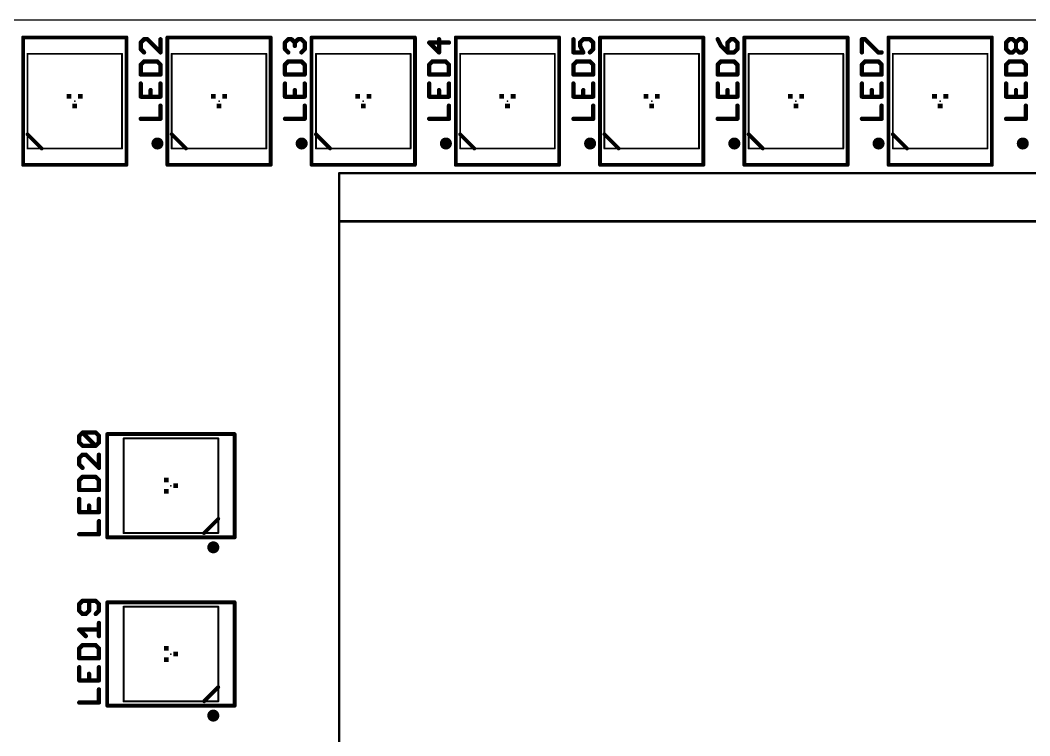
# Model space of a CAD drawing. Extents: x 43 to 243, y 16 to 92.
# Drawn here: x 87.6 to 140.9, y 53.8 to 91.6 of the extents above; entities that cross this region are included whole.
import ezdxf

# ---------------------------------------------------------------- set-up
doc = ezdxf.new("R2010")
doc.units = 0
for name, color, linetype in [('20', 7, 'CONTINUOUS'), ('21', 253, 'CONTINUOUS'), ('23', 7, 'CONTINUOUS'), ('25', 253, 'CONTINUOUS'), ('51', 253, 'CONTINUOUS')]:
    doc.layers.add(name, color=color, linetype=linetype)

# ---------------------------------------------------------------- blocks, each defined once
blk = doc.blocks.new('RECT')
blk.add_solid([(-0.5, -0.5), (0.5, -0.5), (-0.5, 0.5), (0.5, 0.5)])

msp = doc.modelspace()

# ---------------------------------------------------------------- linework, layer by layer
at = {"layer": '20'}
msp.add_line((243.18, 91.59), (43.18, 91.59), dxfattribs=at)
at = {"layer": '21'}
for points, const_width in [([(87.757, 83.947), (87.757, 90.678)], 0.2032), ([(87.757, 90.678), (93.218, 90.678)], 0.2032), ([(93.218, 90.678), (93.218, 83.947)], 0.2032), ([(95.377, 83.947), (95.377, 90.678)], 0.2032), ([(95.377, 90.678), (100.838, 90.678)], 0.2032), ([(100.838, 90.678), (100.838, 83.947)], 0.2032), ([(102.997, 83.947), (102.997, 90.678)], 0.2032), ([(102.997, 90.678), (108.458, 90.678)], 0.2032), ([(108.458, 90.678), (108.458, 83.947)], 0.2032), ([(110.617, 83.947), (110.617, 90.678)], 0.2032), ([(110.617, 90.678), (116.078, 90.678)], 0.2032), ([(116.078, 90.678), (116.078, 83.947)], 0.2032), ([(118.237, 83.947), (118.237, 90.678)], 0.2032), ([(118.237, 90.678), (123.698, 90.678)], 0.2032), ([(123.698, 90.678), (123.698, 83.947)], 0.2032), ([(125.857, 83.947), (125.857, 90.678)], 0.2032), ([(125.857, 90.678), (131.318, 90.678)], 0.2032), ([(131.318, 90.678), (131.318, 83.947)], 0.2032), ([(133.477, 83.947), (133.477, 90.678)], 0.2032), ([(133.477, 90.678), (138.938, 90.678)], 0.2032), ([(138.938, 90.678), (138.938, 83.947)], 0.2032), ([(93.218, 83.947), (87.757, 83.947)], 0.2032), ([(100.838, 83.947), (95.377, 83.947)], 0.2032), ([(108.458, 83.947), (102.997, 83.947)], 0.2032), ([(116.078, 83.947), (110.617, 83.947)], 0.2032), ([(123.698, 83.947), (118.237, 83.947)], 0.2032), ([(131.318, 83.947), (125.857, 83.947)], 0.2032), ([(138.938, 83.947), (133.477, 83.947)], 0.2032), ([(104.4575, 83.5025), (104.4575, 17.4625)], 0.127), ([(104.4575, 83.5025), (183.1975, 83.5025)], 0.127), ([(183.1975, 80.9625), (104.4575, 80.9625)], 0.127), ([(104.4575, 80.9625), (104.4575, 20.0025)], 0.127), ([(92.202, 69.723), (98.933, 69.723)], 0.2032), ([(92.202, 64.262), (92.202, 69.723)], 0.2032), ([(98.933, 69.723), (98.933, 64.262)], 0.2032), ([(98.933, 64.262), (92.202, 64.262)], 0.2032), ([(92.202, 60.833), (98.933, 60.833)], 0.2032), ([(92.202, 55.372), (92.202, 60.833)], 0.2032), ([(98.933, 60.833), (98.933, 55.372)], 0.2032), ([(98.933, 55.372), (92.202, 55.372)], 0.2032)]:
    msp.add_lwpolyline(points, dxfattribs=dict(at, const_width=const_width))
for points, const_width in [([(87.8078, 90.678, 1), (87.7062, 90.678)], 0.1016), ([(87.757, 90.7288, 1), (87.757, 90.6272)], 0.1016), ([(93.2688, 90.678, 1), (93.1672, 90.678)], 0.1016), ([(93.218, 90.6272, 1), (93.218, 90.7288)], 0.1016), ([(95.4278, 90.678, 1), (95.3262, 90.678)], 0.1016), ([(95.377, 90.7288, 1), (95.377, 90.6272)], 0.1016), ([(100.8888, 90.678, 1), (100.7872, 90.678)], 0.1016), ([(100.838, 90.6272, 1), (100.838, 90.7288)], 0.1016), ([(103.0478, 90.678, 1), (102.9462, 90.678)], 0.1016), ([(102.997, 90.7288, 1), (102.997, 90.6272)], 0.1016), ([(108.5088, 90.678, 1), (108.4072, 90.678)], 0.1016), ([(108.458, 90.6272, 1), (108.458, 90.7288)], 0.1016), ([(110.6678, 90.678, 1), (110.5662, 90.678)], 0.1016), ([(110.617, 90.7288, 1), (110.617, 90.6272)], 0.1016), ([(116.1288, 90.678, 1), (116.0272, 90.678)], 0.1016), ([(116.078, 90.6272, 1), (116.078, 90.7288)], 0.1016), ([(118.2878, 90.678, 1), (118.1862, 90.678)], 0.1016), ([(118.237, 90.7288, 1), (118.237, 90.6272)], 0.1016), ([(123.7488, 90.678, 1), (123.6472, 90.678)], 0.1016), ([(123.698, 90.6272, 1), (123.698, 90.7288)], 0.1016), ([(125.9078, 90.678, 1), (125.8062, 90.678)], 0.1016), ([(125.857, 90.7288, 1), (125.857, 90.6272)], 0.1016), ([(131.3688, 90.678, 1), (131.2672, 90.678)], 0.1016), ([(131.318, 90.6272, 1), (131.318, 90.7288)], 0.1016), ([(133.5278, 90.678, 1), (133.4262, 90.678)], 0.1016), ([(133.477, 90.7288, 1), (133.477, 90.6272)], 0.1016), ([(138.9888, 90.678, 1), (138.8872, 90.678)], 0.1016), ([(138.938, 90.6272, 1), (138.938, 90.7288)], 0.1016), ([(94.8535, 84.9158, 1), (94.8535, 85.2332, 1), (94.8535, 84.9158)], 0.3175), ([(102.4735, 84.9158, 1), (102.4735, 85.2332, 1), (102.4735, 84.9158)], 0.3175), ([(110.0935, 84.9158, 1), (110.0935, 85.2332, 1), (110.0935, 84.9158)], 0.3175), ([(117.7135, 84.9158, 1), (117.7135, 85.2332, 1), (117.7135, 84.9158)], 0.3175), ([(125.3335, 84.9158, 1), (125.3335, 85.2332, 1), (125.3335, 84.9158)], 0.3175), ([(132.9535, 84.9158, 1), (132.9535, 85.2332, 1), (132.9535, 84.9158)], 0.3175), ([(140.5735, 84.9158, 1), (140.5735, 85.2332, 1), (140.5735, 84.9158)], 0.3175), ([(87.757, 83.9978, 1), (87.757, 83.8962)], 0.1016), ([(87.7062, 83.947, 1), (87.8078, 83.947)], 0.1016), ([(93.1672, 83.947, 1), (93.2688, 83.947)], 0.1016), ([(93.218, 83.8962, 1), (93.218, 83.9978)], 0.1016), ([(95.377, 83.9978, 1), (95.377, 83.8962)], 0.1016), ([(95.3262, 83.947, 1), (95.4278, 83.947)], 0.1016), ([(100.7872, 83.947, 1), (100.8888, 83.947)], 0.1016), ([(100.838, 83.8962, 1), (100.838, 83.9978)], 0.1016), ([(102.997, 83.9978, 1), (102.997, 83.8962)], 0.1016), ([(102.9462, 83.947, 1), (103.0478, 83.947)], 0.1016), ([(108.4072, 83.947, 1), (108.5088, 83.947)], 0.1016), ([(108.458, 83.8962, 1), (108.458, 83.9978)], 0.1016), ([(110.617, 83.9978, 1), (110.617, 83.8962)], 0.1016), ([(110.5662, 83.947, 1), (110.6678, 83.947)], 0.1016), ([(116.0272, 83.947, 1), (116.1288, 83.947)], 0.1016), ([(116.078, 83.8962, 1), (116.078, 83.9978)], 0.1016), ([(118.237, 83.9978, 1), (118.237, 83.8962)], 0.1016), ([(118.1862, 83.947, 1), (118.2878, 83.947)], 0.1016), ([(123.6472, 83.947, 1), (123.7488, 83.947)], 0.1016), ([(123.698, 83.8962, 1), (123.698, 83.9978)], 0.1016), ([(125.857, 83.9978, 1), (125.857, 83.8962)], 0.1016), ([(125.8062, 83.947, 1), (125.9078, 83.947)], 0.1016), ([(131.2672, 83.947, 1), (131.3688, 83.947)], 0.1016), ([(131.318, 83.8962, 1), (131.318, 83.9978)], 0.1016), ([(133.477, 83.9978, 1), (133.477, 83.8962)], 0.1016), ([(133.4262, 83.947, 1), (133.5278, 83.947)], 0.1016), ([(138.8872, 83.947, 1), (138.9888, 83.947)], 0.1016), ([(138.938, 83.8962, 1), (138.938, 83.9978)], 0.1016), ([(104.4575, 83.5343, 1), (104.4575, 83.4707)], 0.0635), ([(104.4893, 83.5025, 1), (104.4258, 83.5025)], 0.0635), ([(104.4575, 80.9943, 1), (104.4575, 80.9308)], 0.0635), ([(104.4893, 80.9625, 1), (104.4258, 80.9625)], 0.0635), ([(92.202, 69.7738, 1), (92.202, 69.6722)], 0.1016), ([(92.2528, 69.723, 1), (92.1512, 69.723)], 0.1016), ([(98.9838, 69.723, 1), (98.8822, 69.723)], 0.1016), ([(98.933, 69.6722, 1), (98.933, 69.7738)], 0.1016), ([(92.202, 64.3128, 1), (92.202, 64.2112)], 0.1016), ([(92.1512, 64.262, 1), (92.2528, 64.262)], 0.1016), ([(97.8055, 63.5798, 1), (97.8055, 63.8972, 1), (97.8055, 63.5798)], 0.3175), ([(98.8822, 64.262, 1), (98.9838, 64.262)], 0.1016), ([(98.933, 64.2112, 1), (98.933, 64.3128)], 0.1016), ([(92.202, 60.8838, 1), (92.202, 60.7822)], 0.1016), ([(92.2528, 60.833, 1), (92.1512, 60.833)], 0.1016), ([(98.9838, 60.833, 1), (98.8822, 60.833)], 0.1016), ([(98.933, 60.7822, 1), (98.933, 60.8838)], 0.1016), ([(92.202, 55.4228, 1), (92.202, 55.3212)], 0.1016), ([(98.933, 55.3212, 1), (98.933, 55.4228)], 0.1016), ([(92.1512, 55.372, 1), (92.2528, 55.372)], 0.1016), ([(97.8055, 54.6898, 1), (97.8055, 55.0072, 1), (97.8055, 54.6898)], 0.3175), ([(98.8822, 55.372, 1), (98.9838, 55.372)], 0.1016)]:
    msp.add_lwpolyline(points, format="xyb", dxfattribs=dict(at, const_width=const_width))
at = {"layer": '23'}
for p in [(90.4875, 87.3125), (98.1075, 87.3125), (105.7275, 87.3125), (113.3475, 87.3125), (120.9675, 87.3125), (128.5875, 87.3125), (136.2075, 87.3125), (95.5675, 66.9925), (95.5675, 58.1025)]:
    msp.add_point(p, dxfattribs=at)
at = {"layer": '25', "const_width": 0.2286}
for points in [[(94.1461, 90.5828), (93.9724, 90.409)], [(94.3198, 90.5828), (94.1461, 90.5828)], [(95.0147, 89.8879), (94.3198, 90.5828)], [(95.0147, 90.5828), (95.0147, 89.8879)], [(101.5924, 90.409), (101.7661, 90.5828)], [(101.7661, 90.5828), (101.9398, 90.5828)], [(101.9398, 90.5828), (102.1136, 90.409)], [(102.1136, 90.409), (102.2873, 90.5828)], [(102.2873, 90.5828), (102.461, 90.5828)], [(102.461, 90.5828), (102.6347, 90.409)], [(109.7336, 89.8879), (109.7336, 90.5828)], [(116.8324, 90.5828), (116.8324, 89.8879)], [(117.1798, 90.409), (117.3536, 90.5828)], [(117.3536, 90.5828), (117.701, 90.5828)], [(117.701, 90.5828), (117.8747, 90.409)], [(124.4524, 90.5828), (124.6261, 90.2353)], [(125.1473, 90.5828), (124.9736, 90.409)], [(125.321, 90.5828), (125.1473, 90.5828)], [(125.4947, 90.409), (125.321, 90.5828)], [(132.0724, 89.8879), (132.0724, 90.5828)], [(132.0724, 90.5828), (132.2461, 90.5828)], [(132.2461, 90.5828), (132.941, 89.8879)], [(139.6924, 90.409), (139.8661, 90.5828)], [(139.8661, 90.5828), (140.0398, 90.5828)], [(140.0398, 90.5828), (140.2136, 90.409)], [(140.2136, 90.409), (140.3873, 90.5828)], [(140.3873, 90.5828), (140.561, 90.5828)], [(140.561, 90.5828), (140.7347, 90.409)], [(93.9724, 90.409), (93.9724, 90.0616)], [(93.9724, 90.0616), (94.1461, 89.8879)], [(101.5924, 90.0616), (101.5924, 90.409)], [(101.7661, 89.8879), (101.5924, 90.0616)], [(102.1136, 90.409), (102.1136, 90.2353)], [(102.6347, 90.0616), (102.461, 89.8879)], [(102.6347, 90.409), (102.6347, 90.0616)], [(110.2547, 90.409), (109.2124, 90.409)], [(109.2124, 90.409), (109.7336, 89.8879)], [(117.1798, 90.2353), (117.1798, 90.409)], [(117.3536, 89.8879), (117.1798, 90.2353)], [(117.8747, 90.0616), (117.701, 89.8879)], [(117.8747, 90.409), (117.8747, 90.0616)], [(124.6261, 90.2353), (124.9736, 89.8879)], [(124.9736, 90.409), (124.9736, 89.8879)], [(125.321, 89.8879), (125.4947, 90.0616)], [(125.4947, 90.0616), (125.4947, 90.409)], [(139.6924, 90.0616), (139.6924, 90.409)], [(139.8661, 89.8879), (139.6924, 90.0616)], [(140.2136, 90.0616), (140.0398, 89.8879)], [(140.2136, 90.0616), (140.2136, 90.409)], [(140.3873, 89.8879), (140.2136, 90.0616)], [(140.7347, 90.0616), (140.561, 89.8879)], [(140.7347, 90.409), (140.7347, 90.0616)], [(116.8324, 89.8879), (117.3536, 89.8879)], [(124.9736, 89.8879), (125.321, 89.8879)], [(132.941, 89.8879), (133.1147, 89.8879)], [(140.0398, 89.8879), (139.8661, 89.8879)], [(140.561, 89.8879), (140.3873, 89.8879)], [(94.1461, 89.4134), (93.9724, 89.2396)], [(93.9724, 89.2396), (93.9724, 88.7185)], [(94.841, 89.4134), (94.1461, 89.4134)], [(95.0147, 89.2396), (94.841, 89.4134)], [(95.0147, 88.7185), (95.0147, 89.2396)], [(101.7661, 89.4134), (101.5924, 89.2396)], [(101.5924, 89.2396), (101.5924, 88.7185)], [(102.461, 89.4134), (101.7661, 89.4134)], [(102.6347, 89.2396), (102.461, 89.4134)], [(102.6347, 88.7185), (102.6347, 89.2396)], [(109.3861, 89.4134), (109.2124, 89.2396)], [(109.2124, 89.2396), (109.2124, 88.7185)], [(110.081, 89.4134), (109.3861, 89.4134)], [(110.2547, 89.2396), (110.081, 89.4134)], [(110.2547, 88.7185), (110.2547, 89.2396)], [(117.0061, 89.4134), (116.8324, 89.2396)], [(116.8324, 89.2396), (116.8324, 88.7185)], [(117.701, 89.4134), (117.0061, 89.4134)], [(117.8747, 89.2396), (117.701, 89.4134)], [(117.8747, 88.7185), (117.8747, 89.2396)], [(124.6261, 89.4134), (124.4524, 89.2396)], [(124.4524, 89.2396), (124.4524, 88.7185)], [(125.321, 89.4134), (124.6261, 89.4134)], [(125.4947, 89.2396), (125.321, 89.4134)], [(125.4947, 88.7185), (125.4947, 89.2396)], [(132.2461, 89.4134), (132.0724, 89.2396)], [(132.0724, 89.2396), (132.0724, 88.7185)], [(132.941, 89.4134), (132.2461, 89.4134)], [(133.1147, 89.2396), (132.941, 89.4134)], [(133.1147, 88.7185), (133.1147, 89.2396)], [(139.8661, 89.4134), (139.6924, 89.2396)], [(139.6924, 89.2396), (139.6924, 88.7185)], [(140.561, 89.4134), (139.8661, 89.4134)], [(140.7347, 89.2396), (140.561, 89.4134)], [(140.7347, 88.7185), (140.7347, 89.2396)], [(93.9724, 88.7185), (95.0147, 88.7185)], [(101.5924, 88.7185), (102.6347, 88.7185)], [(109.2124, 88.7185), (110.2547, 88.7185)], [(116.8324, 88.7185), (117.8747, 88.7185)], [(124.4524, 88.7185), (125.4947, 88.7185)], [(132.0724, 88.7185), (133.1147, 88.7185)], [(139.6924, 88.7185), (140.7347, 88.7185)], [(93.9724, 88.244), (93.9724, 87.5491)], [(95.0147, 87.5491), (95.0147, 88.244)], [(101.5924, 88.244), (101.5924, 87.5491)], [(102.6347, 87.5491), (102.6347, 88.244)], [(109.2124, 88.244), (109.2124, 87.5491)], [(110.2547, 87.5491), (110.2547, 88.244)], [(116.8324, 88.244), (116.8324, 87.5491)], [(117.8747, 87.5491), (117.8747, 88.244)], [(124.4524, 88.244), (124.4524, 87.5491)], [(125.4947, 87.5491), (125.4947, 88.244)], [(132.0724, 88.244), (132.0724, 87.5491)], [(133.1147, 87.5491), (133.1147, 88.244)], [(139.6924, 88.244), (139.6924, 87.5491)], [(140.7347, 87.5491), (140.7347, 88.244)], [(93.9724, 87.5491), (95.0147, 87.5491)], [(94.4936, 87.5491), (94.4936, 87.8965)], [(101.5924, 87.5491), (102.6347, 87.5491)], [(102.1136, 87.5491), (102.1136, 87.8965)], [(109.2124, 87.5491), (110.2547, 87.5491)], [(109.7336, 87.5491), (109.7336, 87.8965)], [(116.8324, 87.5491), (117.8747, 87.5491)], [(117.3536, 87.5491), (117.3536, 87.8965)], [(124.4524, 87.5491), (125.4947, 87.5491)], [(124.9736, 87.5491), (124.9736, 87.8965)], [(132.0724, 87.5491), (133.1147, 87.5491)], [(132.5936, 87.5491), (132.5936, 87.8965)], [(139.6924, 87.5491), (140.7347, 87.5491)], [(140.2136, 87.5491), (140.2136, 87.8965)], [(95.0147, 86.3797), (95.0147, 87.0746)], [(102.6347, 86.3797), (102.6347, 87.0746)], [(110.2547, 86.3797), (110.2547, 87.0746)], [(117.8747, 86.3797), (117.8747, 87.0746)], [(125.4947, 86.3797), (125.4947, 87.0746)], [(133.1147, 86.3797), (133.1147, 87.0746)], [(140.7347, 86.3797), (140.7347, 87.0746)], [(93.9724, 86.3797), (95.0147, 86.3797)], [(101.5924, 86.3797), (102.6347, 86.3797)], [(109.2124, 86.3797), (110.2547, 86.3797)], [(116.8324, 86.3797), (117.8747, 86.3797)], [(124.4524, 86.3797), (125.4947, 86.3797)], [(132.0724, 86.3797), (133.1147, 86.3797)], [(139.6924, 86.3797), (140.7347, 86.3797)], [(90.7219, 69.6275), (90.8956, 69.8012)], [(90.8956, 69.8012), (91.5905, 69.8012)], [(91.5905, 69.1064), (90.8956, 69.8012)], [(91.5905, 69.8012), (91.7642, 69.6275)], [(90.7219, 69.2801), (90.7219, 69.6275)], [(90.8956, 69.1064), (90.7219, 69.2801)], [(91.7642, 69.2801), (91.5905, 69.1064)], [(91.7642, 69.6275), (91.7642, 69.2801)], [(91.5905, 69.1064), (90.8956, 69.1064)], [(90.8956, 68.6319), (90.7219, 68.4581)], [(90.7219, 68.4581), (90.7219, 68.1107)], [(91.0693, 68.6319), (90.8956, 68.6319)], [(91.7642, 67.937), (91.0693, 68.6319)], [(91.7642, 68.6319), (91.7642, 67.937)], [(90.7219, 68.1107), (90.8956, 67.937)], [(90.8956, 67.4625), (90.7219, 67.2887)], [(90.7219, 67.2887), (90.7219, 66.7676)], [(91.5905, 67.4625), (90.8956, 67.4625)], [(91.7642, 67.2887), (91.5905, 67.4625)], [(91.7642, 66.7676), (91.7642, 67.2887)], [(90.7219, 66.7676), (91.7642, 66.7676)], [(90.7219, 66.2931), (90.7219, 65.5982)], [(91.7642, 65.5982), (91.7642, 66.2931)], [(90.7219, 65.5982), (91.7642, 65.5982)], [(91.2431, 65.5982), (91.2431, 65.9456)], [(91.7642, 64.4288), (91.7642, 65.1237)], [(90.7219, 64.4288), (91.7642, 64.4288)], [(90.8956, 60.9112), (90.7219, 60.7375)], [(90.7219, 60.7375), (90.7219, 60.3901)], [(91.5905, 60.9112), (90.8956, 60.9112)], [(91.2431, 60.3901), (91.2431, 60.9112)], [(91.7642, 60.7375), (91.5905, 60.9112)], [(91.7642, 60.3901), (91.7642, 60.7375)], [(90.7219, 60.3901), (90.8956, 60.2164)], [(90.8956, 60.2164), (91.0693, 60.2164)], [(91.0693, 60.2164), (91.2431, 60.3901)], [(91.5905, 60.2164), (91.7642, 60.3901)], [(91.7642, 59.047), (91.7642, 59.7418)], [(91.0693, 59.047), (90.7219, 59.3944)], [(90.7219, 59.3944), (91.7642, 59.3944)], [(90.8956, 58.5725), (90.7219, 58.3987)], [(91.5905, 58.5725), (90.8956, 58.5725)], [(91.7642, 58.3987), (91.5905, 58.5725)], [(90.7219, 58.3987), (90.7219, 57.8776)], [(91.7642, 57.8776), (91.7642, 58.3987)], [(90.7219, 57.8776), (91.7642, 57.8776)], [(90.7219, 57.4031), (90.7219, 56.7082)], [(91.2431, 56.7082), (91.2431, 57.0556)], [(91.7642, 56.7082), (91.7642, 57.4031)], [(90.7219, 56.7082), (91.7642, 56.7082)], [(91.7642, 55.5388), (91.7642, 56.2337)], [(90.7219, 55.5388), (91.7642, 55.5388)]]:
    msp.add_lwpolyline(points, dxfattribs=at)
at = {"layer": '25', "const_width": 0.1143}
for points in [[(94.1461, 90.6399, 1), (94.1461, 90.5256)], [(94.1865, 90.5423, 1), (94.1057, 90.6232)], [(94.3603, 90.6232, 1), (94.2794, 90.5423)], [(94.3198, 90.5256, 1), (94.3198, 90.6399)], [(95.0718, 90.5828, 1), (94.9576, 90.5828)], [(101.7661, 90.6399, 1), (101.7661, 90.5256)], [(101.8065, 90.5423, 1), (101.7257, 90.6232)], [(101.9803, 90.6232, 1), (101.8994, 90.5423)], [(101.9398, 90.5256, 1), (101.9398, 90.6399)], [(102.2873, 90.6399, 1), (102.2873, 90.5256)], [(102.3277, 90.5423, 1), (102.2469, 90.6232)], [(102.5014, 90.6232, 1), (102.4206, 90.5423)], [(102.461, 90.5256, 1), (102.461, 90.6399)], [(109.7907, 90.5828, 1), (109.6764, 90.5828)], [(116.8896, 90.5828, 1), (116.7753, 90.5828)], [(117.3536, 90.6399, 1), (117.3536, 90.5256)], [(117.394, 90.5423, 1), (117.3131, 90.6232)], [(117.7414, 90.6232, 1), (117.6606, 90.5423)], [(117.701, 90.5256, 1), (117.701, 90.6399)], [(124.5035, 90.6083, 1), (124.4013, 90.5572)], [(125.1473, 90.6399, 1), (125.1473, 90.5256)], [(125.1877, 90.5423, 1), (125.1069, 90.6232)], [(125.3614, 90.6232, 1), (125.2806, 90.5423)], [(125.321, 90.5256, 1), (125.321, 90.6399)], [(132.1296, 90.5828, 1), (132.0153, 90.5828)], [(132.0724, 90.6399, 1), (132.0724, 90.5256)], [(132.2865, 90.6232, 1), (132.2057, 90.5423)], [(132.2461, 90.5256, 1), (132.2461, 90.6399)], [(139.8661, 90.6399, 1), (139.8661, 90.5256)], [(139.9065, 90.5423, 1), (139.8257, 90.6232)], [(140.0803, 90.6232, 1), (139.9994, 90.5423)], [(140.0398, 90.5256, 1), (140.0398, 90.6399)], [(140.3873, 90.6399, 1), (140.3873, 90.5256)], [(140.4277, 90.5423, 1), (140.3469, 90.6232)], [(140.6014, 90.6232, 1), (140.5206, 90.5423)], [(140.561, 90.5256, 1), (140.561, 90.6399)], [(93.932, 90.4494, 1), (94.0128, 90.3686)], [(94.0128, 90.102, 1), (93.932, 90.0212)], [(94.0296, 90.409, 1), (93.9153, 90.409)], [(101.552, 90.4494, 1), (101.6328, 90.3686)], [(101.6328, 90.102, 1), (101.552, 90.0212)], [(101.6496, 90.409, 1), (101.5353, 90.409)], [(102.0731, 90.4494, 1), (102.154, 90.3686)], [(102.1707, 90.409, 1), (102.0564, 90.409)], [(102.0564, 90.2353, 1), (102.1707, 90.2353)], [(102.0731, 90.3686, 1), (102.154, 90.4494)], [(102.6919, 90.409, 1), (102.5776, 90.409)], [(102.5943, 90.3686, 1), (102.6751, 90.4494)], [(102.6751, 90.0212, 1), (102.5943, 90.102)], [(109.2124, 90.4662, 1), (109.2124, 90.3519)], [(109.2528, 90.4494, 1), (109.172, 90.3686)], [(110.2547, 90.3519, 1), (110.2547, 90.4662)], [(117.237, 90.409, 1), (117.1227, 90.409)], [(117.1394, 90.4494, 1), (117.2203, 90.3686)], [(117.231, 90.2609, 1), (117.1287, 90.2098)], [(117.1227, 90.2353, 1), (117.237, 90.2353)], [(117.9318, 90.409, 1), (117.8176, 90.409)], [(117.8343, 90.3686, 1), (117.9151, 90.4494)], [(117.9151, 90.0212, 1), (117.8343, 90.102)], [(124.6665, 90.2757, 1), (124.5857, 90.1949)], [(124.575, 90.2098, 1), (124.6772, 90.2609)], [(125.0307, 90.409, 1), (124.9164, 90.409)], [(124.9331, 90.4494, 1), (125.014, 90.3686)], [(125.5519, 90.409, 1), (125.4376, 90.409)], [(125.4543, 90.3686, 1), (125.5351, 90.4494)], [(125.5351, 90.0212, 1), (125.4543, 90.102)], [(139.652, 90.4494, 1), (139.7328, 90.3686)], [(139.7328, 90.102, 1), (139.652, 90.0212)], [(139.7496, 90.409, 1), (139.6353, 90.409)], [(140.2707, 90.409, 1), (140.1564, 90.409)], [(140.1731, 90.4494, 1), (140.254, 90.3686)], [(140.254, 90.102, 1), (140.1731, 90.0212)], [(140.1731, 90.3686, 1), (140.254, 90.4494)], [(140.254, 90.0212, 1), (140.1731, 90.102)], [(140.7919, 90.409, 1), (140.6775, 90.409)], [(140.6943, 90.3686, 1), (140.7751, 90.4494)], [(140.7751, 90.0212, 1), (140.6943, 90.102)], [(93.9153, 90.0616, 1), (94.0296, 90.0616)], [(94.1057, 89.8475, 1), (94.1865, 89.9283)], [(94.9576, 89.8879, 1), (95.0718, 89.8879)], [(94.9743, 89.8475, 1), (95.0551, 89.9283)], [(101.5353, 90.0616, 1), (101.6496, 90.0616)], [(101.7257, 89.8475, 1), (101.8065, 89.9283)], [(102.4206, 89.9283, 1), (102.5014, 89.8475)], [(102.5776, 90.0616, 1), (102.6919, 90.0616)], [(109.6764, 89.8879, 1), (109.7907, 89.8879)], [(109.6931, 89.8475, 1), (109.774, 89.9283)], [(116.8324, 89.945, 1), (116.8324, 89.8307)], [(116.7753, 89.8879, 1), (116.8896, 89.8879)], [(117.3024, 89.8623, 1), (117.4047, 89.9135)], [(117.3536, 89.8307, 1), (117.3536, 89.945)], [(117.6606, 89.9283, 1), (117.7414, 89.8475)], [(117.8176, 90.0616, 1), (117.9318, 90.0616)], [(124.9164, 89.8879, 1), (125.0307, 89.8879)], [(124.9736, 89.945, 1), (124.9736, 89.8307)], [(124.9331, 89.8475, 1), (125.014, 89.9283)], [(125.2806, 89.9283, 1), (125.3614, 89.8475)], [(125.321, 89.8307, 1), (125.321, 89.945)], [(125.4376, 90.0616, 1), (125.5519, 90.0616)], [(132.0153, 89.8879, 1), (132.1296, 89.8879)], [(132.941, 89.945, 1), (132.941, 89.8307)], [(132.9006, 89.8475, 1), (132.9814, 89.9283)], [(133.1147, 89.8307, 1), (133.1147, 89.945)], [(139.6353, 90.0616, 1), (139.7496, 90.0616)], [(139.8661, 89.945, 1), (139.8661, 89.8307)], [(139.8257, 89.8475, 1), (139.9065, 89.9283)], [(139.9994, 89.9283, 1), (140.0803, 89.8475)], [(140.0398, 89.8307, 1), (140.0398, 89.945)], [(140.1564, 90.0616, 1), (140.2707, 90.0616)], [(140.3873, 89.945, 1), (140.3873, 89.8307)], [(140.3469, 89.8475, 1), (140.4277, 89.9283)], [(140.5206, 89.9283, 1), (140.6014, 89.8475)], [(140.561, 89.8307, 1), (140.561, 89.945)], [(140.6775, 90.0616, 1), (140.7919, 90.0616)], [(93.932, 89.2801, 1), (94.0128, 89.1992)], [(94.0296, 89.2396, 1), (93.9153, 89.2396)], [(94.1461, 89.4705, 1), (94.1461, 89.3562)], [(94.1865, 89.3729, 1), (94.1057, 89.4538)], [(94.8814, 89.4538, 1), (94.8006, 89.3729)], [(94.841, 89.3562, 1), (94.841, 89.4705)], [(95.0718, 89.2396, 1), (94.9576, 89.2396)], [(94.9743, 89.1992, 1), (95.0551, 89.2801)], [(101.552, 89.2801, 1), (101.6328, 89.1992)], [(101.6496, 89.2396, 1), (101.5353, 89.2396)], [(101.7661, 89.4705, 1), (101.7661, 89.3562)], [(101.8065, 89.3729, 1), (101.7257, 89.4538)], [(102.5014, 89.4538, 1), (102.4206, 89.3729)], [(102.461, 89.3562, 1), (102.461, 89.4705)], [(102.6919, 89.2396, 1), (102.5776, 89.2396)], [(102.5943, 89.1992, 1), (102.6751, 89.2801)], [(109.2696, 89.2396, 1), (109.1553, 89.2396)], [(109.172, 89.2801, 1), (109.2528, 89.1992)], [(109.3861, 89.4705, 1), (109.3861, 89.3562)], [(109.4265, 89.3729, 1), (109.3457, 89.4538)], [(110.1214, 89.4538, 1), (110.0406, 89.3729)], [(110.081, 89.3562, 1), (110.081, 89.4705)], [(110.3118, 89.2396, 1), (110.1976, 89.2396)], [(110.2143, 89.1992, 1), (110.2951, 89.2801)], [(116.8896, 89.2396, 1), (116.7753, 89.2396)], [(116.792, 89.2801, 1), (116.8728, 89.1992)], [(117.0061, 89.4705, 1), (117.0061, 89.3562)], [(117.0465, 89.3729, 1), (116.9657, 89.4538)], [(117.7414, 89.4538, 1), (117.6606, 89.3729)], [(117.701, 89.3562, 1), (117.701, 89.4705)], [(117.9318, 89.2396, 1), (117.8176, 89.2396)], [(117.8343, 89.1992, 1), (117.9151, 89.2801)], [(124.5096, 89.2396, 1), (124.3953, 89.2396)], [(124.412, 89.2801, 1), (124.4928, 89.1992)], [(124.6261, 89.4705, 1), (124.6261, 89.3562)], [(124.6665, 89.3729, 1), (124.5857, 89.4538)], [(125.3614, 89.4538, 1), (125.2806, 89.3729)], [(125.321, 89.3562, 1), (125.321, 89.4705)], [(125.5519, 89.2396, 1), (125.4376, 89.2396)], [(125.4543, 89.1992, 1), (125.5351, 89.2801)], [(132.1296, 89.2396, 1), (132.0153, 89.2396)], [(132.032, 89.2801, 1), (132.1128, 89.1992)], [(132.2461, 89.4705, 1), (132.2461, 89.3562)], [(132.2865, 89.3729, 1), (132.2057, 89.4538)], [(132.9814, 89.4538, 1), (132.9006, 89.3729)], [(132.941, 89.3562, 1), (132.941, 89.4705)], [(133.1719, 89.2396, 1), (133.0575, 89.2396)], [(133.0743, 89.1992, 1), (133.1551, 89.2801)], [(139.652, 89.2801, 1), (139.7328, 89.1992)], [(139.7496, 89.2396, 1), (139.6353, 89.2396)], [(139.8661, 89.4705, 1), (139.8661, 89.3562)], [(139.9065, 89.3729, 1), (139.8257, 89.4538)], [(140.6014, 89.4538, 1), (140.5206, 89.3729)], [(140.561, 89.3562, 1), (140.561, 89.4705)], [(140.7919, 89.2396, 1), (140.6775, 89.2396)], [(140.6943, 89.1992, 1), (140.7751, 89.2801)], [(93.9724, 88.7756, 1), (93.9724, 88.6613)], [(93.9153, 88.7185, 1), (94.0296, 88.7185)], [(94.9576, 88.7185, 1), (95.0718, 88.7185)], [(95.0147, 88.6613, 1), (95.0147, 88.7756)], [(101.5924, 88.7756, 1), (101.5924, 88.6613)], [(101.5353, 88.7185, 1), (101.6496, 88.7185)], [(102.5776, 88.7185, 1), (102.6919, 88.7185)], [(102.6347, 88.6613, 1), (102.6347, 88.7756)], [(109.2124, 88.7756, 1), (109.2124, 88.6613)], [(109.1553, 88.7185, 1), (109.2696, 88.7185)], [(110.1976, 88.7185, 1), (110.3118, 88.7185)], [(110.2547, 88.6613, 1), (110.2547, 88.7756)], [(116.8324, 88.7756, 1), (116.8324, 88.6613)], [(116.7753, 88.7185, 1), (116.8896, 88.7185)], [(117.8176, 88.7185, 1), (117.9318, 88.7185)], [(117.8747, 88.6613, 1), (117.8747, 88.7756)], [(124.4524, 88.7756, 1), (124.4524, 88.6613)], [(124.3953, 88.7185, 1), (124.5096, 88.7185)], [(125.4376, 88.7185, 1), (125.5519, 88.7185)], [(125.4947, 88.6613, 1), (125.4947, 88.7756)], [(132.0724, 88.7756, 1), (132.0724, 88.6613)], [(132.0153, 88.7185, 1), (132.1296, 88.7185)], [(133.0575, 88.7185, 1), (133.1719, 88.7185)], [(133.1147, 88.6613, 1), (133.1147, 88.7756)], [(139.6924, 88.7756, 1), (139.6924, 88.6613)], [(139.6353, 88.7185, 1), (139.7496, 88.7185)], [(140.6775, 88.7185, 1), (140.7919, 88.7185)], [(140.7347, 88.6613, 1), (140.7347, 88.7756)], [(94.0296, 88.244, 1), (93.9153, 88.244)], [(95.0718, 88.244, 1), (94.9576, 88.244)], [(101.6496, 88.244, 1), (101.5353, 88.244)], [(102.6919, 88.244, 1), (102.5776, 88.244)], [(109.2696, 88.244, 1), (109.1553, 88.244)], [(110.3118, 88.244, 1), (110.1976, 88.244)], [(116.8896, 88.244, 1), (116.7753, 88.244)], [(117.9318, 88.244, 1), (117.8176, 88.244)], [(124.5096, 88.244, 1), (124.3953, 88.244)], [(125.5519, 88.244, 1), (125.4376, 88.244)], [(132.1296, 88.244, 1), (132.0153, 88.244)], [(133.1719, 88.244, 1), (133.0575, 88.244)], [(139.7496, 88.244, 1), (139.6353, 88.244)], [(140.7919, 88.244, 1), (140.6775, 88.244)], [(93.9724, 87.6063, 1), (93.9724, 87.492)], [(93.9153, 87.5491, 1), (94.0296, 87.5491)], [(94.5507, 87.8965, 1), (94.4364, 87.8965)], [(94.4364, 87.5491, 1), (94.5507, 87.5491)], [(94.9576, 87.5491, 1), (95.0718, 87.5491)], [(95.0147, 87.492, 1), (95.0147, 87.6063)], [(101.5924, 87.6063, 1), (101.5924, 87.492)], [(101.5353, 87.5491, 1), (101.6496, 87.5491)], [(102.1707, 87.8965, 1), (102.0564, 87.8965)], [(102.0564, 87.5491, 1), (102.1707, 87.5491)], [(102.5776, 87.5491, 1), (102.6919, 87.5491)], [(102.6347, 87.492, 1), (102.6347, 87.6063)], [(109.2124, 87.6063, 1), (109.2124, 87.492)], [(109.1553, 87.5491, 1), (109.2696, 87.5491)], [(109.7907, 87.8965, 1), (109.6764, 87.8965)], [(109.6764, 87.5491, 1), (109.7907, 87.5491)], [(110.1976, 87.5491, 1), (110.3118, 87.5491)], [(110.2547, 87.492, 1), (110.2547, 87.6063)], [(116.8324, 87.6063, 1), (116.8324, 87.492)], [(116.7753, 87.5491, 1), (116.8896, 87.5491)], [(117.4107, 87.8965, 1), (117.2964, 87.8965)], [(117.2964, 87.5491, 1), (117.4107, 87.5491)], [(117.8176, 87.5491, 1), (117.9318, 87.5491)], [(117.8747, 87.492, 1), (117.8747, 87.6063)], [(124.4524, 87.6063, 1), (124.4524, 87.492)], [(124.3953, 87.5491, 1), (124.5096, 87.5491)], [(125.0307, 87.8965, 1), (124.9164, 87.8965)], [(124.9164, 87.5491, 1), (125.0307, 87.5491)], [(125.4376, 87.5491, 1), (125.5519, 87.5491)], [(125.4947, 87.492, 1), (125.4947, 87.6063)], [(132.0724, 87.6063, 1), (132.0724, 87.492)], [(132.0153, 87.5491, 1), (132.1296, 87.5491)], [(132.6507, 87.8965, 1), (132.5364, 87.8965)], [(132.5364, 87.5491, 1), (132.6507, 87.5491)], [(133.0575, 87.5491, 1), (133.1719, 87.5491)], [(133.1147, 87.492, 1), (133.1147, 87.6063)], [(139.6924, 87.6063, 1), (139.6924, 87.492)], [(139.6353, 87.5491, 1), (139.7496, 87.5491)], [(140.2707, 87.8965, 1), (140.1564, 87.8965)], [(140.1564, 87.5491, 1), (140.2707, 87.5491)], [(140.6775, 87.5491, 1), (140.7919, 87.5491)], [(140.7347, 87.492, 1), (140.7347, 87.6063)], [(95.0718, 87.0746, 1), (94.9576, 87.0746)], [(102.6919, 87.0746, 1), (102.5776, 87.0746)], [(110.3118, 87.0746, 1), (110.1976, 87.0746)], [(117.9318, 87.0746, 1), (117.8176, 87.0746)], [(125.5519, 87.0746, 1), (125.4376, 87.0746)], [(133.1719, 87.0746, 1), (133.0575, 87.0746)], [(140.7919, 87.0746, 1), (140.6775, 87.0746)], [(93.9724, 86.4369, 1), (93.9724, 86.3226)], [(94.9576, 86.3797, 1), (95.0718, 86.3797)], [(95.0147, 86.3226, 1), (95.0147, 86.4369)], [(101.5924, 86.4369, 1), (101.5924, 86.3226)], [(102.5776, 86.3797, 1), (102.6919, 86.3797)], [(102.6347, 86.3226, 1), (102.6347, 86.4369)], [(109.2124, 86.4369, 1), (109.2124, 86.3226)], [(110.1976, 86.3797, 1), (110.3118, 86.3797)], [(110.2547, 86.3226, 1), (110.2547, 86.4369)], [(116.8324, 86.4369, 1), (116.8324, 86.3226)], [(117.8176, 86.3797, 1), (117.9318, 86.3797)], [(117.8747, 86.3226, 1), (117.8747, 86.4369)], [(124.4524, 86.4369, 1), (124.4524, 86.3226)], [(125.4376, 86.3797, 1), (125.5519, 86.3797)], [(125.4947, 86.3226, 1), (125.4947, 86.4369)], [(132.0724, 86.4369, 1), (132.0724, 86.3226)], [(133.0575, 86.3797, 1), (133.1719, 86.3797)], [(133.1147, 86.3226, 1), (133.1147, 86.4369)], [(139.6924, 86.4369, 1), (139.6924, 86.3226)], [(140.6775, 86.3797, 1), (140.7919, 86.3797)], [(140.7347, 86.3226, 1), (140.7347, 86.4369)], [(90.8956, 69.8584, 1), (90.8956, 69.7441)], [(90.936, 69.8417, 1), (90.8552, 69.7608)], [(90.936, 69.7608, 1), (90.8552, 69.8417)], [(91.6309, 69.8417, 1), (91.5501, 69.7608)], [(91.5905, 69.7441, 1), (91.5905, 69.8584)], [(90.7791, 69.6275, 1), (90.6648, 69.6275)], [(90.6815, 69.6679, 1), (90.7623, 69.5871)], [(90.7623, 69.3205, 1), (90.6815, 69.2397)], [(91.8213, 69.6275, 1), (91.7071, 69.6275)], [(91.7238, 69.5871, 1), (91.8046, 69.6679)], [(91.8046, 69.2397, 1), (91.7238, 69.3205)], [(90.6648, 69.2801, 1), (90.7791, 69.2801)], [(90.8956, 69.1635, 1), (90.8956, 69.0492)], [(90.8552, 69.066, 1), (90.936, 69.1468)], [(91.5501, 69.1468, 1), (91.6309, 69.066)], [(91.5501, 69.066, 1), (91.6309, 69.1468)], [(91.5905, 69.0492, 1), (91.5905, 69.1635)], [(91.7071, 69.2801, 1), (91.8213, 69.2801)], [(90.7791, 68.4581, 1), (90.6648, 68.4581)], [(90.6815, 68.4985, 1), (90.7623, 68.4177)], [(90.8956, 68.689, 1), (90.8956, 68.5747)], [(90.936, 68.5914, 1), (90.8552, 68.6723)], [(91.1098, 68.6723, 1), (91.0289, 68.5914)], [(91.0693, 68.5747, 1), (91.0693, 68.689)], [(91.8213, 68.6319, 1), (91.7071, 68.6319)], [(90.7623, 68.1511, 1), (90.6815, 68.0703)], [(90.6648, 68.1107, 1), (90.7791, 68.1107)], [(90.8552, 67.8966, 1), (90.936, 67.9774)], [(91.7071, 67.937, 1), (91.8213, 67.937)], [(91.7238, 67.8966, 1), (91.8046, 67.9774)], [(90.7791, 67.2887, 1), (90.6648, 67.2887)], [(90.6815, 67.3291, 1), (90.7623, 67.2483)], [(90.8956, 67.5196, 1), (90.8956, 67.4053)], [(90.936, 67.422, 1), (90.8552, 67.5029)], [(91.6309, 67.5029, 1), (91.5501, 67.422)], [(91.5905, 67.4053, 1), (91.5905, 67.5196)], [(91.8213, 67.2887, 1), (91.7071, 67.2887)], [(91.7238, 67.2483, 1), (91.8046, 67.3291)], [(90.7219, 66.8247, 1), (90.7219, 66.7104)], [(90.6648, 66.7676, 1), (90.7791, 66.7676)], [(91.7071, 66.7676, 1), (91.8213, 66.7676)], [(91.7642, 66.7104, 1), (91.7642, 66.8247)], [(90.7791, 66.2931, 1), (90.6648, 66.2931)], [(91.8213, 66.2931, 1), (91.7071, 66.2931)], [(90.7219, 65.6553, 1), (90.7219, 65.541)], [(90.6648, 65.5982, 1), (90.7791, 65.5982)], [(91.3002, 65.9456, 1), (91.1859, 65.9456)], [(91.1859, 65.5982, 1), (91.3002, 65.5982)], [(91.7071, 65.5982, 1), (91.8213, 65.5982)], [(91.7642, 65.541, 1), (91.7642, 65.6553)], [(91.8213, 65.1237, 1), (91.7071, 65.1237)], [(90.7219, 64.486, 1), (90.7219, 64.3717)], [(91.7642, 64.3717, 1), (91.7642, 64.486)], [(91.7071, 64.4288, 1), (91.8213, 64.4288)], [(90.7791, 60.7375, 1), (90.6648, 60.7375)], [(90.6815, 60.7779, 1), (90.7623, 60.6971)], [(90.8956, 60.9684, 1), (90.8956, 60.8541)], [(90.936, 60.8708, 1), (90.8552, 60.9517)], [(91.3002, 60.9112, 1), (91.1859, 60.9112)], [(91.6309, 60.9517, 1), (91.5501, 60.8708)], [(91.5905, 60.8541, 1), (91.5905, 60.9684)], [(91.8213, 60.7375, 1), (91.7071, 60.7375)], [(91.7238, 60.6971, 1), (91.8046, 60.7779)], [(90.7623, 60.4305, 1), (90.6815, 60.3497)], [(90.6648, 60.3901, 1), (90.7791, 60.3901)], [(90.8956, 60.2735, 1), (90.8956, 60.1592)], [(90.8552, 60.176, 1), (90.936, 60.2568)], [(91.0289, 60.2568, 1), (91.1098, 60.176)], [(91.0693, 60.1592, 1), (91.0693, 60.2735)], [(91.1859, 60.3901, 1), (91.3002, 60.3901)], [(91.2835, 60.3497, 1), (91.2026, 60.4305)], [(91.5501, 60.2568, 1), (91.6309, 60.176)], [(91.7071, 60.3901, 1), (91.8213, 60.3901)], [(91.8046, 60.3497, 1), (91.7238, 60.4305)], [(91.8213, 59.7418, 1), (91.7071, 59.7418)], [(90.7623, 59.4348, 1), (90.6815, 59.354)], [(90.7219, 59.4516, 1), (90.7219, 59.3373)], [(91.7642, 59.3373, 1), (91.7642, 59.4516)], [(90.8956, 58.6296, 1), (90.8956, 58.5153)], [(90.936, 58.532, 1), (90.8552, 58.6129)], [(91.0289, 59.0066, 1), (91.1098, 59.0874)], [(91.6309, 58.6129, 1), (91.5501, 58.532)], [(91.5905, 58.5153, 1), (91.5905, 58.6296)], [(91.7071, 59.047, 1), (91.8213, 59.047)], [(90.7791, 58.3987, 1), (90.6648, 58.3987)], [(90.6815, 58.4391, 1), (90.7623, 58.3583)], [(91.8213, 58.3987, 1), (91.7071, 58.3987)], [(91.7238, 58.3583, 1), (91.8046, 58.4391)], [(90.7219, 57.9347, 1), (90.7219, 57.8204)], [(90.6648, 57.8776, 1), (90.7791, 57.8776)], [(91.7071, 57.8776, 1), (91.8213, 57.8776)], [(91.7642, 57.8204, 1), (91.7642, 57.9347)], [(90.7791, 57.4031, 1), (90.6648, 57.4031)], [(91.3002, 57.0556, 1), (91.1859, 57.0556)], [(91.8213, 57.4031, 1), (91.7071, 57.4031)], [(90.7219, 56.7653, 1), (90.7219, 56.651)], [(90.6648, 56.7082, 1), (90.7791, 56.7082)], [(91.1859, 56.7082, 1), (91.3002, 56.7082)], [(91.7071, 56.7082, 1), (91.8213, 56.7082)], [(91.7642, 56.651, 1), (91.7642, 56.7653)], [(91.8213, 56.2337, 1), (91.7071, 56.2337)], [(90.7219, 55.596, 1), (90.7219, 55.4817)], [(91.7071, 55.5388, 1), (91.8213, 55.5388)], [(91.7642, 55.4817, 1), (91.7642, 55.596)]]:
    msp.add_lwpolyline(points, format="xyb", dxfattribs=at)
at = {"layer": '51'}
for points, const_width in [([(87.9875, 89.8125), (92.9875, 89.8125)], 0.1016), ([(87.9875, 84.8125), (87.9875, 89.8125)], 0.1016), ([(92.9875, 89.8125), (92.9875, 84.8125)], 0.1016), ([(95.6075, 89.8125), (100.6075, 89.8125)], 0.1016), ([(95.6075, 84.8125), (95.6075, 89.8125)], 0.1016), ([(100.6075, 89.8125), (100.6075, 84.8125)], 0.1016), ([(103.2275, 89.8125), (108.2275, 89.8125)], 0.1016), ([(103.2275, 84.8125), (103.2275, 89.8125)], 0.1016), ([(108.2275, 89.8125), (108.2275, 84.8125)], 0.1016), ([(110.8475, 89.8125), (115.8475, 89.8125)], 0.1016), ([(110.8475, 84.8125), (110.8475, 89.8125)], 0.1016), ([(115.8475, 89.8125), (115.8475, 84.8125)], 0.1016), ([(118.4675, 89.8125), (123.4675, 89.8125)], 0.1016), ([(118.4675, 84.8125), (118.4675, 89.8125)], 0.1016), ([(123.4675, 89.8125), (123.4675, 84.8125)], 0.1016), ([(126.0875, 89.8125), (131.0875, 89.8125)], 0.1016), ([(126.0875, 84.8125), (126.0875, 89.8125)], 0.1016), ([(131.0875, 89.8125), (131.0875, 84.8125)], 0.1016), ([(133.7075, 89.8125), (138.7075, 89.8125)], 0.1016), ([(133.7075, 84.8125), (133.7075, 89.8125)], 0.1016), ([(138.7075, 89.8125), (138.7075, 84.8125)], 0.1016), ([(88.7375, 84.8125), (87.9875, 85.5625)], 0.2032), ([(96.3575, 84.8125), (95.6075, 85.5625)], 0.2032), ([(103.9775, 84.8125), (103.2275, 85.5625)], 0.2032), ([(111.5975, 84.8125), (110.8475, 85.5625)], 0.2032), ([(119.2175, 84.8125), (118.4675, 85.5625)], 0.2032), ([(126.8375, 84.8125), (126.0875, 85.5625)], 0.2032), ([(134.4575, 84.8125), (133.7075, 85.5625)], 0.2032), ([(88.7375, 84.8125), (87.9875, 84.8125)], 0.1016), ([(92.9875, 84.8125), (88.7375, 84.8125)], 0.1016), ([(96.3575, 84.8125), (95.6075, 84.8125)], 0.1016), ([(100.6075, 84.8125), (96.3575, 84.8125)], 0.1016), ([(103.9775, 84.8125), (103.2275, 84.8125)], 0.1016), ([(108.2275, 84.8125), (103.9775, 84.8125)], 0.1016), ([(111.5975, 84.8125), (110.8475, 84.8125)], 0.1016), ([(115.8475, 84.8125), (111.5975, 84.8125)], 0.1016), ([(119.2175, 84.8125), (118.4675, 84.8125)], 0.1016), ([(123.4675, 84.8125), (119.2175, 84.8125)], 0.1016), ([(126.8375, 84.8125), (126.0875, 84.8125)], 0.1016), ([(131.0875, 84.8125), (126.8375, 84.8125)], 0.1016), ([(134.4575, 84.8125), (133.7075, 84.8125)], 0.1016), ([(138.7075, 84.8125), (134.4575, 84.8125)], 0.1016), ([(93.0675, 64.4925), (93.0675, 69.4925)], 0.1016), ([(93.0675, 69.4925), (98.0675, 69.4925)], 0.1016), ([(98.0675, 69.4925), (98.0675, 65.2425)], 0.1016), ([(98.0675, 65.2425), (97.3175, 64.4925)], 0.2032), ([(98.0675, 65.2425), (98.0675, 64.4925)], 0.1016), ([(98.0675, 64.4925), (93.0675, 64.4925)], 0.1016), ([(93.0675, 55.6025), (93.0675, 60.6025)], 0.1016), ([(93.0675, 60.6025), (98.0675, 60.6025)], 0.1016), ([(98.0675, 60.6025), (98.0675, 56.3525)], 0.1016), ([(98.0675, 56.3525), (97.3175, 55.6025)], 0.2032), ([(98.0675, 56.3525), (98.0675, 55.6025)], 0.1016), ([(98.0675, 55.6025), (93.0675, 55.6025)], 0.1016)]:
    msp.add_lwpolyline(points, dxfattribs=dict(at, const_width=const_width))
for points, const_width in [([(87.9875, 89.8379, 1), (87.9875, 89.7871)], 0.0508), ([(88.0129, 89.8125, 1), (87.9621, 89.8125)], 0.0508), ([(93.0129, 89.8125, 1), (92.9621, 89.8125)], 0.0508), ([(92.9875, 89.7871, 1), (92.9875, 89.8379)], 0.0508), ([(95.6075, 89.8379, 1), (95.6075, 89.7871)], 0.0508), ([(95.6329, 89.8125, 1), (95.5821, 89.8125)], 0.0508), ([(100.6329, 89.8125, 1), (100.5821, 89.8125)], 0.0508), ([(100.6075, 89.7871, 1), (100.6075, 89.8379)], 0.0508), ([(103.2275, 89.8379, 1), (103.2275, 89.7871)], 0.0508), ([(103.2529, 89.8125, 1), (103.2021, 89.8125)], 0.0508), ([(108.2529, 89.8125, 1), (108.2021, 89.8125)], 0.0508), ([(108.2275, 89.7871, 1), (108.2275, 89.8379)], 0.0508), ([(110.8475, 89.8379, 1), (110.8475, 89.7871)], 0.0508), ([(110.8729, 89.8125, 1), (110.8221, 89.8125)], 0.0508), ([(115.8729, 89.8125, 1), (115.8221, 89.8125)], 0.0508), ([(115.8475, 89.7871, 1), (115.8475, 89.8379)], 0.0508), ([(118.4675, 89.8379, 1), (118.4675, 89.7871)], 0.0508), ([(118.4929, 89.8125, 1), (118.4421, 89.8125)], 0.0508), ([(123.4929, 89.8125, 1), (123.4421, 89.8125)], 0.0508), ([(123.4675, 89.7871, 1), (123.4675, 89.8379)], 0.0508), ([(126.0875, 89.8379, 1), (126.0875, 89.7871)], 0.0508), ([(126.1129, 89.8125, 1), (126.0621, 89.8125)], 0.0508), ([(131.1129, 89.8125, 1), (131.0621, 89.8125)], 0.0508), ([(131.0875, 89.7871, 1), (131.0875, 89.8379)], 0.0508), ([(133.7075, 89.8379, 1), (133.7075, 89.7871)], 0.0508), ([(133.7329, 89.8125, 1), (133.6821, 89.8125)], 0.0508), ([(138.7329, 89.8125, 1), (138.6821, 89.8125)], 0.0508), ([(138.7075, 89.7871, 1), (138.7075, 89.8379)], 0.0508), ([(88.0234, 85.5984, 1), (87.9516, 85.5266)], 0.1016), ([(95.6434, 85.5984, 1), (95.5716, 85.5266)], 0.1016), ([(103.2634, 85.5984, 1), (103.1916, 85.5266)], 0.1016), ([(110.8834, 85.5984, 1), (110.8116, 85.5266)], 0.1016), ([(118.5034, 85.5984, 1), (118.4316, 85.5266)], 0.1016), ([(126.1234, 85.5984, 1), (126.0516, 85.5266)], 0.1016), ([(133.7434, 85.5984, 1), (133.6716, 85.5266)], 0.1016), ([(87.9875, 84.8379, 1), (87.9875, 84.7871)], 0.0508), ([(87.9621, 84.8125, 1), (88.0129, 84.8125)], 0.0508), ([(88.7016, 84.7766, 1), (88.7734, 84.8484)], 0.1016), ([(88.7375, 84.8379, 1), (88.7375, 84.7871)], 0.0508), ([(88.7375, 84.7871, 1), (88.7375, 84.8379)], 0.0508), ([(92.9621, 84.8125, 1), (93.0129, 84.8125)], 0.0508), ([(92.9875, 84.7871, 1), (92.9875, 84.8379)], 0.0508), ([(95.6075, 84.8379, 1), (95.6075, 84.7871)], 0.0508), ([(95.5821, 84.8125, 1), (95.6329, 84.8125)], 0.0508), ([(96.3216, 84.7766, 1), (96.3934, 84.8484)], 0.1016), ([(96.3575, 84.8379, 1), (96.3575, 84.7871)], 0.0508), ([(96.3575, 84.7871, 1), (96.3575, 84.8379)], 0.0508), ([(100.5821, 84.8125, 1), (100.6329, 84.8125)], 0.0508), ([(100.6075, 84.7871, 1), (100.6075, 84.8379)], 0.0508), ([(103.2275, 84.8379, 1), (103.2275, 84.7871)], 0.0508), ([(103.2021, 84.8125, 1), (103.2529, 84.8125)], 0.0508), ([(103.9416, 84.7766, 1), (104.0134, 84.8484)], 0.1016), ([(103.9775, 84.8379, 1), (103.9775, 84.7871)], 0.0508), ([(103.9775, 84.7871, 1), (103.9775, 84.8379)], 0.0508), ([(108.2021, 84.8125, 1), (108.2529, 84.8125)], 0.0508), ([(108.2275, 84.7871, 1), (108.2275, 84.8379)], 0.0508), ([(110.8475, 84.8379, 1), (110.8475, 84.7871)], 0.0508), ([(110.8221, 84.8125, 1), (110.8729, 84.8125)], 0.0508), ([(111.5616, 84.7766, 1), (111.6334, 84.8484)], 0.1016), ([(111.5975, 84.8379, 1), (111.5975, 84.7871)], 0.0508), ([(111.5975, 84.7871, 1), (111.5975, 84.8379)], 0.0508), ([(115.8221, 84.8125, 1), (115.8729, 84.8125)], 0.0508), ([(115.8475, 84.7871, 1), (115.8475, 84.8379)], 0.0508), ([(118.4675, 84.8379, 1), (118.4675, 84.7871)], 0.0508), ([(118.4421, 84.8125, 1), (118.4929, 84.8125)], 0.0508), ([(119.1816, 84.7766, 1), (119.2534, 84.8484)], 0.1016), ([(119.2175, 84.8379, 1), (119.2175, 84.7871)], 0.0508), ([(119.2175, 84.7871, 1), (119.2175, 84.8379)], 0.0508), ([(123.4421, 84.8125, 1), (123.4929, 84.8125)], 0.0508), ([(123.4675, 84.7871, 1), (123.4675, 84.8379)], 0.0508), ([(126.0875, 84.8379, 1), (126.0875, 84.7871)], 0.0508), ([(126.0621, 84.8125, 1), (126.1129, 84.8125)], 0.0508), ([(126.8016, 84.7766, 1), (126.8734, 84.8484)], 0.1016), ([(126.8375, 84.8379, 1), (126.8375, 84.7871)], 0.0508), ([(126.8375, 84.7871, 1), (126.8375, 84.8379)], 0.0508), ([(131.0621, 84.8125, 1), (131.1129, 84.8125)], 0.0508), ([(131.0875, 84.7871, 1), (131.0875, 84.8379)], 0.0508), ([(133.7075, 84.8379, 1), (133.7075, 84.7871)], 0.0508), ([(133.6821, 84.8125, 1), (133.7329, 84.8125)], 0.0508), ([(134.4216, 84.7766, 1), (134.4934, 84.8484)], 0.1016), ([(134.4575, 84.8379, 1), (134.4575, 84.7871)], 0.0508), ([(134.4575, 84.7871, 1), (134.4575, 84.8379)], 0.0508), ([(138.6821, 84.8125, 1), (138.7329, 84.8125)], 0.0508), ([(138.7075, 84.7871, 1), (138.7075, 84.8379)], 0.0508), ([(93.0929, 69.4925, 1), (93.0421, 69.4925)], 0.0508), ([(93.0675, 69.5179, 1), (93.0675, 69.4671)], 0.0508), ([(98.0929, 69.4925, 1), (98.0421, 69.4925)], 0.0508), ([(98.0675, 69.4671, 1), (98.0675, 69.5179)], 0.0508), ([(98.1034, 65.2066, 1), (98.0316, 65.2784)], 0.1016), ([(98.0929, 65.2425, 1), (98.0421, 65.2425)], 0.0508), ([(98.0421, 65.2425, 1), (98.0929, 65.2425)], 0.0508), ([(93.0675, 64.5179, 1), (93.0675, 64.4671)], 0.0508), ([(97.2816, 64.5284, 1), (97.3534, 64.4566)], 0.1016), ([(98.0675, 64.4671, 1), (98.0675, 64.5179)], 0.0508), ([(93.0421, 64.4925, 1), (93.0929, 64.4925)], 0.0508), ([(98.0421, 64.4925, 1), (98.0929, 64.4925)], 0.0508), ([(93.0929, 60.6025, 1), (93.0421, 60.6025)], 0.0508), ([(93.0675, 60.6279, 1), (93.0675, 60.5771)], 0.0508), ([(98.0929, 60.6025, 1), (98.0421, 60.6025)], 0.0508), ([(98.0675, 60.5771, 1), (98.0675, 60.6279)], 0.0508), ([(98.1034, 56.3166, 1), (98.0316, 56.3884)], 0.1016), ([(98.0929, 56.3525, 1), (98.0421, 56.3525)], 0.0508), ([(98.0421, 56.3525, 1), (98.0929, 56.3525)], 0.0508), ([(93.0675, 55.6279, 1), (93.0675, 55.5771)], 0.0508), ([(93.0421, 55.6025, 1), (93.0929, 55.6025)], 0.0508), ([(97.2816, 55.6384, 1), (97.3534, 55.5666)], 0.1016), ([(98.0421, 55.6025, 1), (98.0929, 55.6025)], 0.0508), ([(98.0675, 55.5771, 1), (98.0675, 55.6279)], 0.0508)]:
    msp.add_lwpolyline(points, format="xyb", dxfattribs=dict(at, const_width=const_width))

# ---------------------------------------------------------------- block references
at = {"layer": '21', "xscale": 0.25, "yscale": 0.25}
for p, rotation in [((90.1875, 87.5625), 90), ((90.7875, 87.5625), 90), ((97.8075, 87.5625), 90), ((98.4075, 87.5625), 90), ((105.4275, 87.5625), 90), ((106.0275, 87.5625), 90), ((113.0475, 87.5625), 90), ((113.6475, 87.5625), 90), ((120.6675, 87.5625), 90), ((121.2675, 87.5625), 90), ((128.2875, 87.5625), 90), ((128.8875, 87.5625), 90), ((135.9075, 87.5625), 90), ((136.5075, 87.5625), 90), ((90.4875, 87.0625), 90), ((98.1075, 87.0625), 90), ((105.7275, 87.0625), 90), ((113.3475, 87.0625), 90), ((120.9675, 87.0625), 90), ((128.5875, 87.0625), 90), ((136.2075, 87.0625), 90), ((95.3175, 67.2925), 180), ((95.3175, 66.6925), 180), ((95.8175, 66.9925), 180), ((95.3175, 58.4025), 180), ((95.8175, 58.1025), 180), ((95.3175, 57.8025), 180)]:
    msp.add_blockref('RECT', p, dxfattribs=dict(at, rotation=rotation))

doc.saveas('drawing.dxf')
